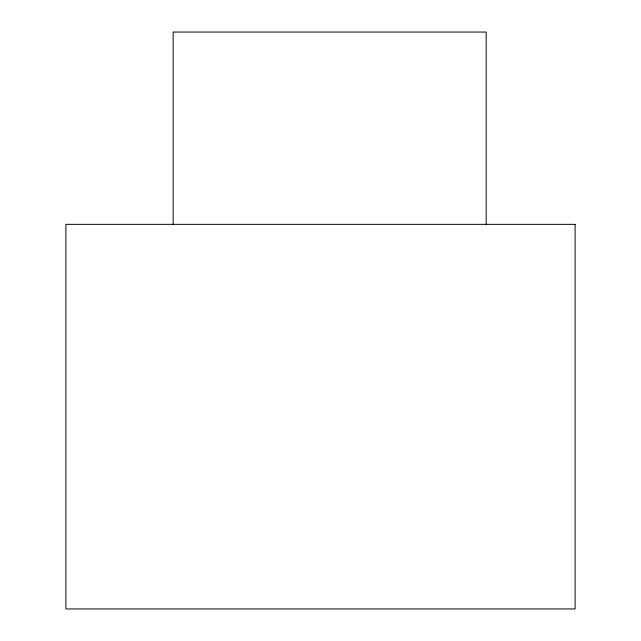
<?xml version="1.0" encoding="UTF-8"?>
<svg xmlns="http://www.w3.org/2000/svg" width="641" height="641" viewBox="0 0 641 641"><rect width="100%" height="100%" fill="white"/><g stroke="black" fill="none" stroke-linecap="round" stroke-linejoin="round"><path stroke-width="0.96" d="M486.174 224.35L486.174 32.05L173.158 32.05L173.158 224.35M575.105 224.35L65.895 224.35L65.895 608.95L575.105 608.95L575.105 224.35"/></g></svg>
